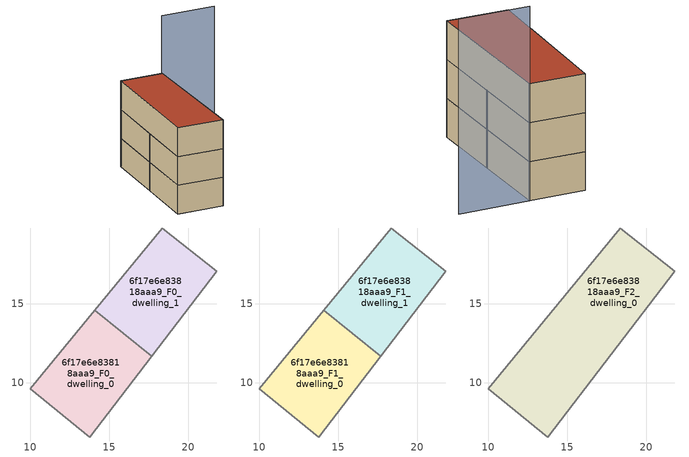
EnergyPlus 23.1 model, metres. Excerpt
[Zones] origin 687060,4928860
6f17e6e83818aaa9_F0_dwelling_0
 floor ground (EU_floor_Construction): 13.77,6.57 17.69,11.68 14.09,14.61 10,9.63 z0
 wall adiabatic (EU_wall_Construction): 17.69,11.68 13.77,6.57 10,9.63 14.09,14.61 z0:3
 wall to 6f17e6e83818aaa9_F0_dwelling_1 (EU_wall_Construction): 14.09,14.61 17.69,11.68 z0:3
6f17e6e83818aaa9_F0_dwelling_1
 floor ground (EU_floor_Construction): 17.69,11.68 21.83,17.06 18.36,19.81 14.09,14.61 z0
 wall adiabatic (EU_wall_Construction): 14.09,14.61 18.36,19.81 21.83,17.06 17.69,11.68 z0:3
6f17e6e83818aaa9_F1_dwelling_0
 floor to 6f17e6e83818aaa9_F0_dwelling_0 (EU_floor_Construction): 13.77,6.57 17.69,11.68 14.09,14.61 10,9.63 z3
 wall adiabatic (EU_wall_Construction): 17.69,11.68 13.77,6.57 10,9.63 14.09,14.61 z3:6
 wall to 6f17e6e83818aaa9_F1_dwelling_1 (EU_wall_Construction): 14.09,14.61 17.69,11.68 z3:6
6f17e6e83818aaa9_F1_dwelling_1
 floor to 6f17e6e83818aaa9_F0_dwelling_1 (EU_floor_Construction): 17.69,11.68 21.83,17.06 18.36,19.81 14.09,14.61 z3
 wall adiabatic (EU_wall_Construction): 14.09,14.61 18.36,19.81 21.83,17.06 17.69,11.68 z3:6
6f17e6e83818aaa9_F2_dwelling_0
 floor to 6f17e6e83818aaa9_F1_dwelling_0 (EU_floor_Construction): 13.77,6.57 17.69,11.68 14.09,14.61 10,9.63 z6
 floor to 6f17e6e83818aaa9_F1_dwelling_1 (EU_floor_Construction): 17.69,11.68 21.83,17.06 18.36,19.81 14.09,14.61 z6
 wall adiabatic (EU_wall_Construction): 13.77,6.57 10,9.63 18.36,19.81 21.83,17.06 13.77,6.57 z6:9
 roof outside (EU_roof_Construction): 21.83,17.06 13.77,6.57 10,9.63 18.36,19.81 z9
shading: 21.79,17.09 26.28,13.65 z0:15
[Building]
EU S2 Campaign: North Axis=0; Terrain=City; Solar Distribution=FullExterior
[Site:Location]
Bologna: Latitude=44.5; Longitude=11.25; Time Zone=1; Elevation=37
[SizingPeriod:WeatherFileDays]
AnnualSizingPeriod: Begin Month=1; Begin Day of Month=1; End Month=12; End Day of Month=31; Day of Week for Start Day=Monday; Use Weather File Daylight Saving Period=No; Use Weather File Rain and Snow Indicators=No
[MATERIAL]
EU_InternalMass_Material: Roughness=MediumRough; Thickness=0.1; Conductivity=1; Density=1800; Specific Heat=900; Thermal Absorptance=0.9; Solar Absorptance=0.7; Visible Absorptance=0.7
[MATERIAL:NOMASS] Roughness=MediumRough; Thermal Absorptance=0.9; Solar Absorptance=0.7; Visible Absorptance=0.7
Name | Thermal Resistance
EU_wall_NoMass | 0.937881
EU_roof_NoMass | 0.548572
EU_floor_NoMass | 0.71348
[CONSTRUCTION]
EU_wall_Construction: EU_wall_NoMass
EU_roof_Construction: EU_roof_NoMass
EU_floor_Construction: EU_floor_NoMass
EU_InternalMass_Construction: EU_InternalMass_Material
[ZONE] Type=1; Multiplier=1; Ceiling Height=autocalculate; Floor Area=autocalculate; Part of Total Floor Area=Yes
Name | Volume
6f17e6e83818aaa9_F0_dwelling_0 | 91.8816
6f17e6e83818aaa9_F1_dwelling_0 | 91.8801
6f17e6e83818aaa9_F2_dwelling_0 | 183.772
6f17e6e83818aaa9_F0_dwelling_1 | 91.8911
6f17e6e83818aaa9_F1_dwelling_1 | 91.8918
[INTERNALMASS] Construction=EU_InternalMass_Construction
Name | Zone or ZoneList | Surface Area
6f17e6e83818aaa9_F0_dwelling_0_EU_InternalMass | 6f17e6e83818aaa9_F0_dwelling_0 | 30.6274
6f17e6e83818aaa9_F0_dwelling_1_EU_InternalMass | 6f17e6e83818aaa9_F0_dwelling_1 | 30.6294
6f17e6e83818aaa9_F1_dwelling_0_EU_InternalMass | 6f17e6e83818aaa9_F1_dwelling_0 | 30.6274
6f17e6e83818aaa9_F1_dwelling_1_EU_InternalMass | 6f17e6e83818aaa9_F1_dwelling_1 | 30.6294
6f17e6e83818aaa9_F2_dwelling_0_EU_InternalMass | 6f17e6e83818aaa9_F2_dwelling_0 | 61.2627
[OTHEREQUIPMENT] Fuel Type=Electricity; Design Level Calculation Method=Watts/Area; Power per Zone Floor Area=1; Fraction Latent=0; Fraction Radiant=0; Fraction Lost=0; Carbon Dioxide Generation Rate=0; EndUse Subcategory=EU_Step8_InternalGains
Name | Zone or ZoneList or Space or SpaceList | Schedule
EU_Step8_InternalGain_6f17e6e83818aaa9_F0_dwelling_0_f000 | 6f17e6e83818aaa9_F0_dwelling_0 | EU_Step8_GainSchedule_6f17e6e83818aaa9_F0_dwelling_0_f000
EU_Step8_InternalGain_6f17e6e83818aaa9_F0_dwelling_1_f000 | 6f17e6e83818aaa9_F0_dwelling_1 | EU_Step8_GainSchedule_6f17e6e83818aaa9_F0_dwelling_1_f000
EU_Step8_InternalGain_6f17e6e83818aaa9_F1_dwelling_0_f000 | 6f17e6e83818aaa9_F1_dwelling_0 | EU_Step8_GainSchedule_6f17e6e83818aaa9_F1_dwelling_0_f000
EU_Step8_InternalGain_6f17e6e83818aaa9_F1_dwelling_1_f000 | 6f17e6e83818aaa9_F1_dwelling_1 | EU_Step8_GainSchedule_6f17e6e83818aaa9_F1_dwelling_1_f000
EU_Step8_InternalGain_6f17e6e83818aaa9_F2_dwelling_0_f000 | 6f17e6e83818aaa9_F2_dwelling_0 | EU_Step8_GainSchedule_6f17e6e83818aaa9_F2_dwelling_0_f000
[ZONEVENTILATION:DESIGNFLOWRATE] Schedule=EU_AlwaysOn; Design Flow Rate Calculation Method=AirChanges/Hour; Air Changes per Hour=0.687892; Ventilation Type=Natural; Fan Pressure Rise=0; Fan Total Efficiency=1; Constant Term Coefficient=1; Temperature Term Coefficient=0; Velocity Term Coefficient=0; Velocity Squared Term Coefficient=0; Minimum Indoor Temperature=-100; Maximum Indoor Temperature=100; Delta Temperature=-100; Minimum Outdoor Temperature=-100; Maximum Outdoor Temperature=100; Maximum Wind Speed=40
Name | Zone or ZoneList or Space or SpaceList
EU_ConstantAir_6f17e6e83818aaa9_F0_dwelling_0 | 6f17e6e83818aaa9_F0_dwelling_0
EU_ConstantAir_6f17e6e83818aaa9_F0_dwelling_1 | 6f17e6e83818aaa9_F0_dwelling_1
EU_ConstantAir_6f17e6e83818aaa9_F1_dwelling_0 | 6f17e6e83818aaa9_F1_dwelling_0
EU_ConstantAir_6f17e6e83818aaa9_F1_dwelling_1 | 6f17e6e83818aaa9_F1_dwelling_1
EU_ConstantAir_6f17e6e83818aaa9_F2_dwelling_0 | 6f17e6e83818aaa9_F2_dwelling_0
[HVACTEMPLATE:THERMOSTAT] Constant Heating Setpoint=20; Constant Cooling Setpoint=50
EU_HeatOnly_6f17e6e83818aaa9_F0_dwelling_0; EU_HeatOnly_6f17e6e83818aaa9_F0_dwelling_1; EU_HeatOnly_6f17e6e83818aaa9_F1_dwelling_0; EU_HeatOnly_6f17e6e83818aaa9_F1_dwelling_1; EU_HeatOnly_6f17e6e83818aaa9_F2_dwelling_0
[HVACTEMPLATE:ZONE:IDEALLOADSAIRSYSTEM] System Availability Schedule=EU_AlwaysOn; Maximum Heating Supply Air Temperature=50; Minimum Cooling Supply Air Temperature=13; Maximum Heating Supply Air Humidity Ratio=0.0156; Minimum Cooling Supply Air Humidity Ratio=0.0077; Heating Limit=NoLimit; Cooling Limit=NoLimit; Heating Availability Schedule=EU_AlwaysOn; Cooling Availability Schedule=EU_CoolingOff; Dehumidification Control Type=ConstantSensibleHeatRatio; Cooling Sensible Heat Ratio=0.7; Dehumidification Setpoint=60; Humidification Control Type=None; Humidification Setpoint=30; Outdoor Air Method=None; Outdoor Air Flow Rate per Person=0.00944; Outdoor Air Flow Rate per Zone Floor Area=0; Outdoor Air Flow Rate per Zone=0; Demand Controlled Ventilation Type=None; Outdoor Air Economizer Type=NoEconomizer; Heat Recovery Type=None; Sensible Heat Recovery Effectiveness=0.7; Latent Heat Recovery Effectiveness=0.65
Name | Template Thermostat
6f17e6e83818aaa9_F0_dwelling_0 | EU_HeatOnly_6f17e6e83818aaa9_F0_dwelling_0
6f17e6e83818aaa9_F0_dwelling_1 | EU_HeatOnly_6f17e6e83818aaa9_F0_dwelling_1
6f17e6e83818aaa9_F1_dwelling_0 | EU_HeatOnly_6f17e6e83818aaa9_F1_dwelling_0
6f17e6e83818aaa9_F1_dwelling_1 | EU_HeatOnly_6f17e6e83818aaa9_F1_dwelling_1
6f17e6e83818aaa9_F2_dwelling_0 | EU_HeatOnly_6f17e6e83818aaa9_F2_dwelling_0
[SIZING:ZONE] Zone Cooling Design Supply Air Temperature Input Method=SupplyAirTemperature; Zone Cooling Design Supply Air Temperature=13; Zone Heating Design Supply Air Temperature Input Method=SupplyAirTemperature; Zone Heating Design Supply Air Temperature=50; Zone Cooling Design Supply Air Humidity Ratio=0.008; Zone Heating Design Supply Air Humidity Ratio=0.008; Cooling Design Air Flow Method=DesignDay; Cooling Design Air Flow Rate=0; Cooling Minimum Air Flow per Zone Floor Area=0.000762; Cooling Minimum Air Flow=0; Cooling Minimum Air Flow Fraction=0.2; Heating Design Air Flow Method=DesignDay; Heating Design Air Flow Rate=0; Heating Maximum Air Flow per Zone Floor Area=0.002032; Heating Maximum Air Flow=0.141576; Heating Maximum Air Flow Fraction=0.3; Account for Dedicated Outdoor Air System=No; Dedicated Outdoor Air System Control Strategy=NeutralSupplyAir; Dedicated Outdoor Air Low Setpoint Temperature for Design=autosize; Dedicated Outdoor Air High Setpoint Temperature for Design=autosize; Zone Load Sizing Method=Sensible Load Only No Latent Load; Zone Latent Cooling Design Supply Air Humidity Ratio Input Method=HumidityRatioDifference; Zone Cooling Design Supply Air Humidity Ratio Difference=0.005; Zone Latent Heating Design Supply Air Humidity Ratio Input Method=HumidityRatioDifference; Zone Humidification Design Supply Air Humidity Ratio Difference=0.005
6f17e6e83818aaa9_F0_dwelling_0; 6f17e6e83818aaa9_F0_dwelling_1; 6f17e6e83818aaa9_F1_dwelling_0; 6f17e6e83818aaa9_F1_dwelling_1; 6f17e6e83818aaa9_F2_dwelling_0
[SCHEDULE:CONSTANT]
Name | Hourly Value
EU_AlwaysOn | 1
EU_CoolingOff | 0
[SCHEDULE:FILE] Column Number=1; Rows to Skip at Top=0; Number of Hours of Data=8760; Column Separator=Comma; Interpolate to Timestep=No; Minutes per Item=60; Adjust Schedule for Daylight Savings=Yes
Name | File
EU_Step8_GainSchedule_6f17e6e83818aaa9_F0_dwelling_0_f000 | ../../schedules/6f17e6e83818aaa9/6f17e6e83818aaa9_F0_dwelling_0_f000_gain.csv
EU_Step8_GainSchedule_6f17e6e83818aaa9_F0_dwelling_1_f000 | ../../schedules/6f17e6e83818aaa9/6f17e6e83818aaa9_F0_dwelling_1_f000_gain.csv
EU_Step8_GainSchedule_6f17e6e83818aaa9_F1_dwelling_0_f000 | ../../schedules/6f17e6e83818aaa9/6f17e6e83818aaa9_F1_dwelling_0_f000_gain.csv
EU_Step8_GainSchedule_6f17e6e83818aaa9_F1_dwelling_1_f000 | ../../schedules/6f17e6e83818aaa9/6f17e6e83818aaa9_F1_dwelling_1_f000_gain.csv
EU_Step8_GainSchedule_6f17e6e83818aaa9_F2_dwelling_0_f000 | ../../schedules/6f17e6e83818aaa9/6f17e6e83818aaa9_F2_dwelling_0_f000_gain.csv
